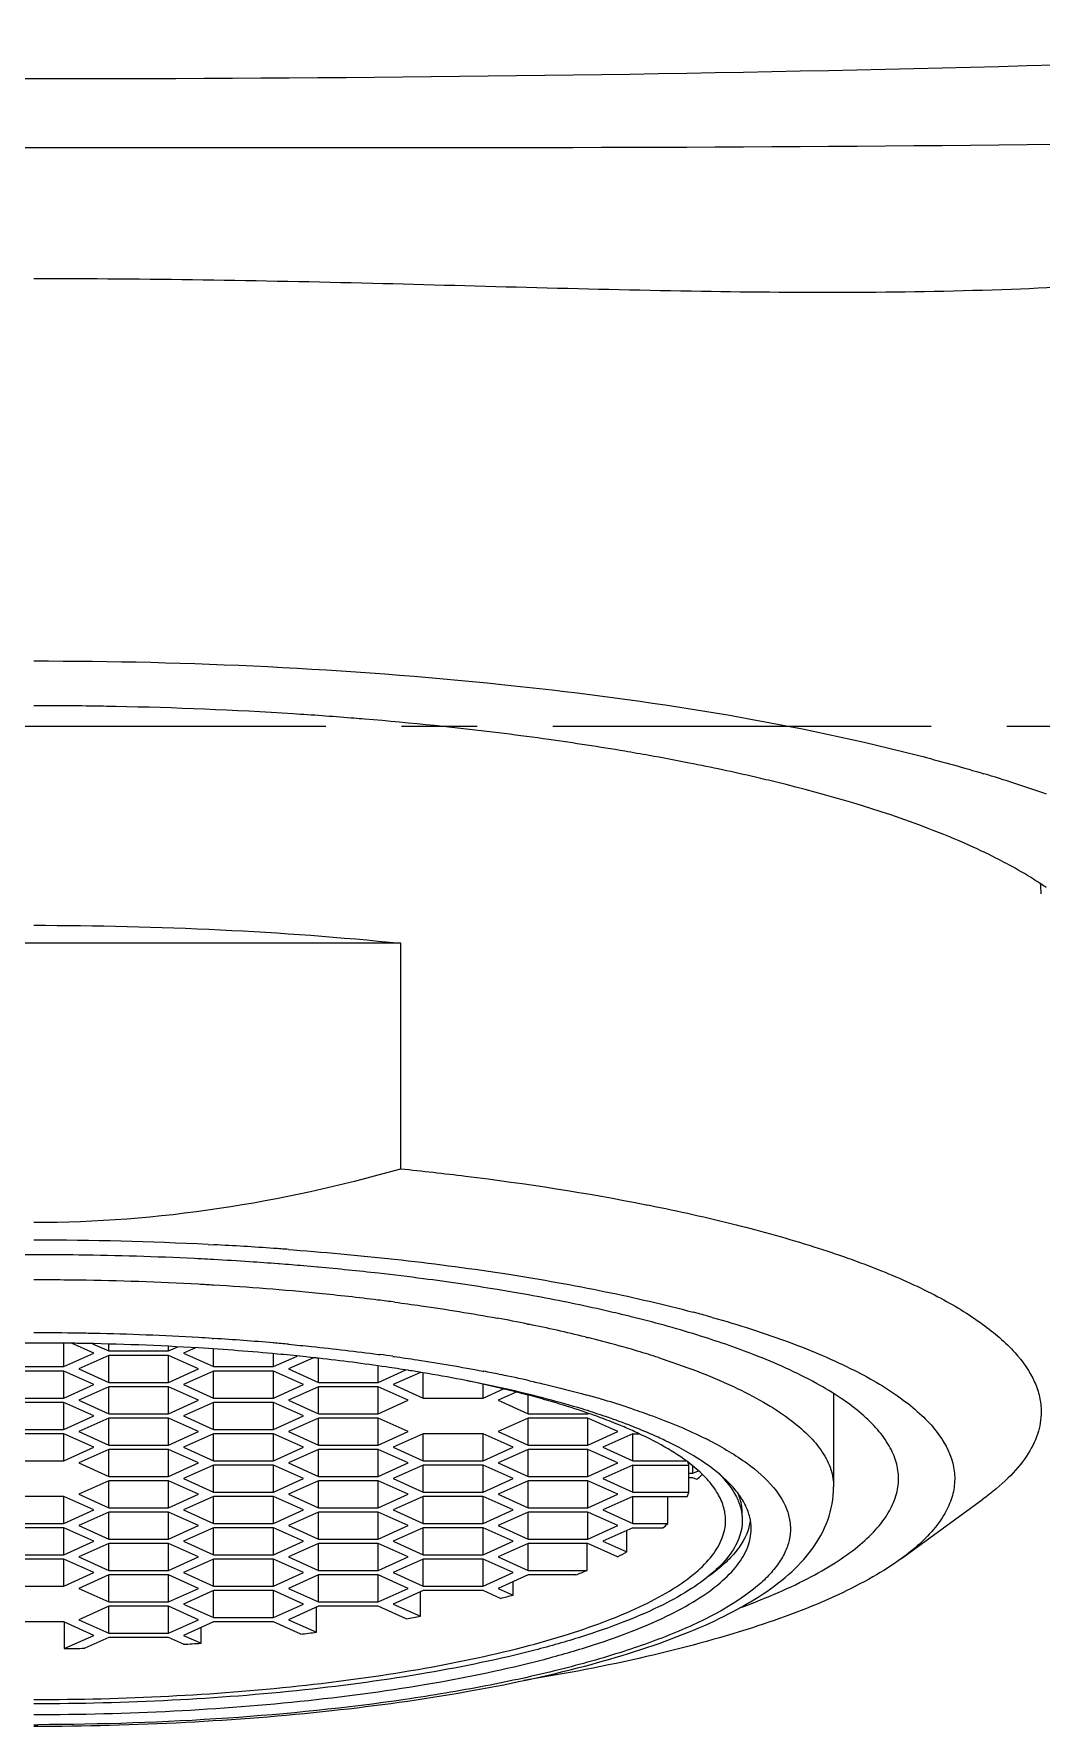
# Model space of a CAD drawing. Extents: x -4009 to -3415, y -5642 to -5222.
# Drawn here: x -3581.02 to -3569.37, y -5450.34 to -5430.78 of the extents above; entities that cross this region are included whole.
import ezdxf

# ---------------------------------------------------------------- set-up
doc = ezdxf.new("R2010")
doc.units = 0
doc.header["$LTSCALE"] = 7
doc.linetypes.add('CENTER', pattern=[2, 1.25, -0.25, 0.25, -0.25])
doc.layers.get('0').update_dxf_attribs({"color": 2, "linetype": 'CONTINUOUS'})
doc.layers.add('CL', color=1, linetype='CENTER')

# ---------------------------------------------------------------- blocks, each defined once
blk = doc.blocks.new('*U1')
at = {"layer": 'CL', "color": 0, "ltscale": 0.5, "transparency": 16777216}
blk.add_line((-131.998, 0), (-2.9, 0), dxfattribs=at)

msp = doc.modelspace()

# ---------------------------------------------------------------- linework, layer by layer
at = {"color": 7, "linetype": 'Continuous'}
for p, q in [((-3577.31446, -5438.6936), (-3577.34999, -5438.69077)), ((-3576.77463, -5441.29368), (-3585.25991, -5441.29368)), ((-3576.77463, -5443.90168), (-3576.77463, -5441.29368)), ((-3573.93408, -5444.31604), (-3573.92388, -5444.31797)), ((-3573.9339, -5444.31598), (-3573.89884, -5444.32296)), ((-3573.92388, -5444.31797), (-3573.89926, -5444.3231)), ((-3579.12017, -5444.94141), (-3579.16089, -5444.9394)), ((-3579.1138, -5444.9418), (-3579.12019, -5444.94144)), ((-3579.11375, -5444.94173), (-3579.12017, -5444.94141)), ((-3579.07984, -5444.94345), (-3579.11375, -5444.94173)), ((-3579.00063, -5444.77605), (-3578.93534, -5444.77936)), ((-3578.0705, -5444.83379), (-3578.01444, -5444.83802)), ((-3578.17845, -5445.00089), (-3578.19155, -5444.99989)), ((-3578.17854, -5445.00097), (-3578.19155, -5444.99989)), ((-3577.89404, -5445.02461), (-3577.898, -5445.02428)), ((-3577.89321, -5445.02396), (-3577.89717, -5445.02362)), ((-3577.72842, -5445.03848), (-3577.73711, -5445.03764)), ((-3577.72831, -5445.03841), (-3577.73708, -5445.03762)), ((-3580.67086, -5446.18851), (-3580.67086, -5445.91724)), ((-3580.32445, -5446.03322), (-3580.58128, -5445.91808)), ((-3580.33986, -5445.92278), (-3580.15124, -5446.00733)), ((-3580.15124, -5446.00733), (-3580.15124, -5445.92692)), ((-3580.67086, -5446.18851), (-3580.32445, -5446.03322)), ((-3580.15124, -5446.0591), (-3580.49765, -5446.21439)), ((-3580.15124, -5446.00733), (-3579.45842, -5446.00733)), ((-3579.45842, -5446.0591), (-3580.15124, -5446.0591)), ((-3580.15124, -5446.36968), (-3580.15124, -5446.0591)), ((-3579.45842, -5446.00733), (-3579.45842, -5445.95371)), ((-3579.45842, -5446.00733), (-3579.35038, -5445.9589)), ((-3579.11201, -5446.21439), (-3579.45842, -5446.0591)), ((-3579.45842, -5446.36968), (-3579.45842, -5446.0591)), ((-3579.14642, -5445.971), (-3579.28522, -5446.03322)), ((-3579.28522, -5446.03322), (-3578.93881, -5446.18851)), ((-3578.93881, -5446.18851), (-3578.93881, -5445.98363)), ((-3578.24599, -5446.18851), (-3578.24599, -5446.03877)), ((-3578.24599, -5446.18851), (-3577.97188, -5446.06563)), ((-3577.78375, -5446.08482), (-3578.07278, -5446.21439)), ((-3577.72488, -5446.09171), (-3577.73012, -5446.0911)), ((-3577.7243, -5446.09137), (-3577.72958, -5446.09078)), ((-3577.72637, -5446.36968), (-3577.72637, -5446.09154)), ((-3581.36368, -5446.18851), (-3580.67086, -5446.18851)), ((-3580.67086, -5446.24027), (-3581.36368, -5446.24027)), ((-3580.32445, -5446.39556), (-3580.67086, -5446.24027)), ((-3580.67086, -5446.55085), (-3580.67086, -5446.24027)), ((-3580.49765, -5446.21439), (-3580.15124, -5446.36968)), ((-3579.45842, -5446.36968), (-3579.11201, -5446.21439)), ((-3578.93881, -5446.24027), (-3579.28522, -5446.39556)), ((-3578.93881, -5446.18851), (-3578.24599, -5446.18851)), ((-3578.24599, -5446.24027), (-3578.93881, -5446.24027)), ((-3578.93881, -5446.55085), (-3578.93881, -5446.24027)), ((-3577.89958, -5446.39556), (-3578.24599, -5446.24027)), ((-3578.24599, -5446.55085), (-3578.24599, -5446.24027)), ((-3578.07278, -5446.21439), (-3577.72637, -5446.36968)), ((-3577.03355, -5446.36968), (-3577.03355, -5446.17877)), ((-3577.03355, -5446.36968), (-3576.71441, -5446.22661)), ((-3576.54539, -5446.25437), (-3576.86035, -5446.39556)), ((-3576.68191, -5446.23149), (-3576.68953, -5446.23034)), ((-3576.68191, -5446.23149), (-3576.68942, -5446.2303)), ((-3576.51394, -5446.55085), (-3576.51394, -5446.25964)), ((-3580.67086, -5446.55085), (-3580.32445, -5446.39556)), ((-3580.15124, -5446.42144), (-3580.49765, -5446.57674)), ((-3580.15124, -5446.36968), (-3579.45842, -5446.36968)), ((-3579.45842, -5446.42144), (-3580.15124, -5446.42144)), ((-3580.15124, -5446.73203), (-3580.15124, -5446.42144)), ((-3579.11201, -5446.57674), (-3579.45842, -5446.42144)), ((-3579.45842, -5446.73203), (-3579.45842, -5446.42144)), ((-3579.28522, -5446.39556), (-3578.93881, -5446.55085)), ((-3578.24599, -5446.55085), (-3577.89958, -5446.39556)), ((-3577.72637, -5446.42144), (-3578.07278, -5446.57674)), ((-3577.72637, -5446.36968), (-3577.03355, -5446.36968)), ((-3577.03355, -5446.42144), (-3577.72637, -5446.42144)), ((-3577.72637, -5446.73203), (-3577.72637, -5446.42144)), ((-3576.68714, -5446.57674), (-3577.03355, -5446.42144)), ((-3577.03355, -5446.73203), (-3577.03355, -5446.42144)), ((-3576.86035, -5446.39556), (-3576.51394, -5446.55085)), ((-3575.82112, -5446.55085), (-3575.82112, -5446.3917)), ((-3575.82112, -5446.55085), (-3575.58609, -5446.44549)), ((-3575.43789, -5446.48259), (-3575.64791, -5446.57674)), ((-3575.3015, -5446.73203), (-3575.3015, -5446.51711)), ((-3571.76727, -5446.50038), (-3571.76727, -5447.5792)), ((-3581.36368, -5446.55085), (-3580.67086, -5446.55085)), ((-3580.67086, -5446.60262), (-3581.36368, -5446.60262)), ((-3580.32445, -5446.75791), (-3580.67086, -5446.60262)), ((-3580.67086, -5446.9132), (-3580.67086, -5446.60262)), ((-3580.49765, -5446.57674), (-3580.15124, -5446.73203)), ((-3579.45842, -5446.73203), (-3579.11201, -5446.57674)), ((-3578.93881, -5446.60262), (-3579.28522, -5446.75791)), ((-3578.93881, -5446.55085), (-3578.24599, -5446.55085)), ((-3578.24599, -5446.60262), (-3578.93881, -5446.60262)), ((-3578.93881, -5446.9132), (-3578.93881, -5446.60262)), ((-3577.89958, -5446.75791), (-3578.24599, -5446.60262)), ((-3578.24599, -5446.9132), (-3578.24599, -5446.60262)), ((-3578.07278, -5446.57674), (-3577.72637, -5446.73203)), ((-3577.03355, -5446.73203), (-3576.68714, -5446.57674)), ((-3576.51394, -5446.55085), (-3575.82112, -5446.55085)), ((-3575.64791, -5446.57674), (-3575.3015, -5446.73203)), ((-3580.67086, -5446.9132), (-3580.32445, -5446.75791)), ((-3580.15124, -5446.78379), (-3580.49765, -5446.93908)), ((-3580.15124, -5446.73203), (-3579.45842, -5446.73203)), ((-3579.45842, -5446.78379), (-3580.15124, -5446.78379)), ((-3580.15124, -5447.09437), (-3580.15124, -5446.78379)), ((-3579.11201, -5446.93908), (-3579.45842, -5446.78379)), ((-3579.45842, -5447.09437), (-3579.45842, -5446.78379)), ((-3579.28522, -5446.75791), (-3578.93881, -5446.9132)), ((-3578.24599, -5446.9132), (-3577.89958, -5446.75791)), ((-3577.72637, -5446.78379), (-3578.07278, -5446.93908)), ((-3577.72637, -5446.73203), (-3577.03355, -5446.73203)), ((-3577.03355, -5446.78379), (-3577.72637, -5446.78379)), ((-3577.72637, -5447.09437), (-3577.72637, -5446.78379)), ((-3576.68714, -5446.93908), (-3577.03355, -5446.78379)), ((-3577.03355, -5447.09437), (-3577.03355, -5446.78379)), ((-3575.3015, -5446.78379), (-3575.64791, -5446.93908)), ((-3575.3015, -5446.73203), (-3574.60868, -5446.73203)), ((-3574.60868, -5446.78379), (-3575.3015, -5446.78379)), ((-3575.3015, -5447.09437), (-3575.3015, -5446.78379)), ((-3574.60868, -5446.73203), (-3574.60868, -5446.72724)), ((-3574.60868, -5446.73203), (-3574.60262, -5446.72931)), ((-3574.26227, -5446.93908), (-3574.60868, -5446.78379)), ((-3574.60868, -5447.09437), (-3574.60868, -5446.78379)), ((-3581.36368, -5446.9132), (-3580.67086, -5446.9132)), ((-3580.67086, -5446.96496), (-3581.36368, -5446.96496)), ((-3580.32445, -5447.12026), (-3580.67086, -5446.96496)), ((-3580.67086, -5447.27555), (-3580.67086, -5446.96496)), ((-3580.49765, -5446.93908), (-3580.15124, -5447.09437)), ((-3580.15124, -5447.09437), (-3579.45842, -5447.09437)), ((-3579.45842, -5447.09437), (-3579.11201, -5446.93908)), ((-3578.93881, -5446.96496), (-3579.28522, -5447.12026)), ((-3578.93881, -5446.9132), (-3578.24599, -5446.9132)), ((-3578.24599, -5446.96496), (-3578.93881, -5446.96496)), ((-3578.93881, -5447.27555), (-3578.93881, -5446.96496)), ((-3577.89958, -5447.12026), (-3578.24599, -5446.96496)), ((-3578.24599, -5447.27555), (-3578.24599, -5446.96496)), ((-3578.07278, -5446.93908), (-3577.72637, -5447.09437)), ((-3577.72637, -5447.09437), (-3577.03355, -5447.09437)), ((-3577.03355, -5447.09437), (-3576.68714, -5446.93908)), ((-3576.51394, -5446.96496), (-3576.86035, -5447.12026)), ((-3575.82112, -5446.96496), (-3576.51394, -5446.96496)), ((-3576.51394, -5447.27555), (-3576.51394, -5446.96496)), ((-3575.47471, -5447.12026), (-3575.82112, -5446.96496)), ((-3575.82112, -5447.27555), (-3575.82112, -5446.96496)), ((-3575.64791, -5446.93908), (-3575.3015, -5447.09437)), ((-3575.3015, -5447.09437), (-3574.60868, -5447.09437)), ((-3574.60868, -5447.09437), (-3574.26227, -5446.93908)), ((-3574.08907, -5446.96496), (-3574.43548, -5447.12026)), ((-3574.08907, -5446.96496), (-3574.01608, -5446.96496)), ((-3574.08907, -5447.27555), (-3574.08907, -5446.96496)), ((-3581.36368, -5447.27555), (-3580.67086, -5447.27555)), ((-3580.67086, -5447.27555), (-3580.32445, -5447.12026)), ((-3580.15124, -5447.14614), (-3580.49765, -5447.30143)), ((-3580.49765, -5447.30143), (-3580.15124, -5447.45672)), ((-3579.45842, -5447.14614), (-3580.15124, -5447.14614)), ((-3580.15124, -5447.45672), (-3580.15124, -5447.14614)), ((-3579.11201, -5447.30143), (-3579.45842, -5447.14614)), ((-3579.45842, -5447.45672), (-3579.45842, -5447.14614)), ((-3579.45842, -5447.45672), (-3579.11201, -5447.30143)), ((-3579.28522, -5447.12026), (-3578.93881, -5447.27555)), ((-3578.93881, -5447.27555), (-3578.24599, -5447.27555)), ((-3578.24599, -5447.27555), (-3577.89958, -5447.12026)), ((-3577.72637, -5447.14614), (-3578.07278, -5447.30143)), ((-3578.07278, -5447.30143), (-3577.72637, -5447.45672)), ((-3577.03355, -5447.14614), (-3577.72637, -5447.14614)), ((-3577.72637, -5447.45672), (-3577.72637, -5447.14614)), ((-3576.68714, -5447.30143), (-3577.03355, -5447.14614)), ((-3577.03355, -5447.45672), (-3577.03355, -5447.14614)), ((-3577.03355, -5447.45672), (-3576.68714, -5447.30143)), ((-3576.86035, -5447.12026), (-3576.51394, -5447.27555)), ((-3576.51394, -5447.27555), (-3575.82112, -5447.27555)), ((-3575.82112, -5447.27555), (-3575.47471, -5447.12026)), ((-3575.3015, -5447.14614), (-3575.64791, -5447.30143)), ((-3575.64791, -5447.30143), (-3575.3015, -5447.45672)), ((-3574.60868, -5447.14614), (-3575.3015, -5447.14614)), ((-3575.3015, -5447.45672), (-3575.3015, -5447.14614)), ((-3574.26227, -5447.30143), (-3574.60868, -5447.14614)), ((-3574.60868, -5447.45672), (-3574.60868, -5447.14614)), ((-3574.60868, -5447.45672), (-3574.26227, -5447.30143)), ((-3574.43548, -5447.12026), (-3574.08907, -5447.27555)), ((-3574.08907, -5447.27555), (-3573.47695, -5447.27555)), ((-3573.44099, -5447.63789), (-3573.44099, -5447.30119)), ((-3580.15124, -5447.45672), (-3579.45842, -5447.45672)), ((-3578.93881, -5447.32731), (-3579.28522, -5447.4826)), ((-3579.28522, -5447.4826), (-3578.93881, -5447.63789)), ((-3578.24599, -5447.32731), (-3578.93881, -5447.32731)), ((-3578.93881, -5447.63789), (-3578.93881, -5447.32731)), ((-3577.89958, -5447.4826), (-3578.24599, -5447.32731)), ((-3578.24599, -5447.63789), (-3578.24599, -5447.32731)), ((-3578.24599, -5447.63789), (-3577.89958, -5447.4826)), ((-3577.72637, -5447.45672), (-3577.03355, -5447.45672)), ((-3576.51394, -5447.32731), (-3576.86035, -5447.4826)), ((-3576.86035, -5447.4826), (-3576.51394, -5447.63789)), ((-3575.82112, -5447.32731), (-3576.51394, -5447.32731)), ((-3576.51394, -5447.63789), (-3576.51394, -5447.32731)), ((-3575.47471, -5447.4826), (-3575.82112, -5447.32731)), ((-3575.82112, -5447.63789), (-3575.82112, -5447.32731)), ((-3575.82112, -5447.63789), (-3575.47471, -5447.4826)), ((-3575.3015, -5447.45672), (-3574.60868, -5447.45672)), ((-3574.08907, -5447.32731), (-3574.43548, -5447.4826)), ((-3574.43548, -5447.4826), (-3574.08907, -5447.63789)), ((-3574.08907, -5447.32731), (-3573.44099, -5447.32731)), ((-3574.08907, -5447.63789), (-3574.08907, -5447.32731)), ((-3573.44099, -5447.42069), (-3573.39625, -5447.42069)), ((-3573.39625, -5447.47245), (-3573.44099, -5447.47245)), ((-3573.42757, -5447.31135), (-3573.43218, -5447.30747)), ((-3573.42715, -5447.31132), (-3573.43212, -5447.30747)), ((-3573.39625, -5447.42069), (-3573.39625, -5447.3377)), ((-3573.39625, -5447.42069), (-3573.33189, -5447.39183)), ((-3573.34939, -5447.49345), (-3573.39625, -5447.47245)), ((-3580.67086, -5447.68966), (-3581.36368, -5447.68966)), ((-3580.32445, -5447.84495), (-3580.67086, -5447.68966)), ((-3580.67086, -5448.00024), (-3580.67086, -5447.68966)), ((-3580.15124, -5447.50848), (-3580.49765, -5447.66378)), ((-3580.49765, -5447.66378), (-3580.15124, -5447.81907)), ((-3579.45842, -5447.50848), (-3580.15124, -5447.50848)), ((-3580.15124, -5447.81907), (-3580.15124, -5447.50848)), ((-3579.11201, -5447.66378), (-3579.45842, -5447.50848)), ((-3579.45842, -5447.81907), (-3579.45842, -5447.50848)), ((-3579.45842, -5447.81907), (-3579.11201, -5447.66378)), ((-3578.93881, -5447.68966), (-3579.28522, -5447.84495)), ((-3578.93881, -5447.63789), (-3578.24599, -5447.63789)), ((-3578.24599, -5447.68966), (-3578.93881, -5447.68966)), ((-3578.93881, -5448.00024), (-3578.93881, -5447.68966)), ((-3577.89958, -5447.84495), (-3578.24599, -5447.68966)), ((-3578.24599, -5448.00024), (-3578.24599, -5447.68966)), ((-3577.72637, -5447.50848), (-3578.07278, -5447.66378)), ((-3578.07278, -5447.66378), (-3577.72637, -5447.81907)), ((-3577.03355, -5447.50848), (-3577.72637, -5447.50848)), ((-3577.72637, -5447.81907), (-3577.72637, -5447.50848)), ((-3576.68714, -5447.66378), (-3577.03355, -5447.50848)), ((-3577.03355, -5447.81907), (-3577.03355, -5447.50848)), ((-3577.03355, -5447.81907), (-3576.68714, -5447.66378)), ((-3576.51394, -5447.68966), (-3576.86035, -5447.84495)), ((-3576.51394, -5447.63789), (-3575.82112, -5447.63789)), ((-3575.82112, -5447.68966), (-3576.51394, -5447.68966)), ((-3576.51394, -5448.00024), (-3576.51394, -5447.68966)), ((-3575.47471, -5447.84495), (-3575.82112, -5447.68966)), ((-3575.82112, -5448.00024), (-3575.82112, -5447.68966)), ((-3575.3015, -5447.50848), (-3575.64791, -5447.66378)), ((-3575.64791, -5447.66378), (-3575.3015, -5447.81907)), ((-3574.60868, -5447.50848), (-3575.3015, -5447.50848)), ((-3575.3015, -5447.81907), (-3575.3015, -5447.50848)), ((-3574.26227, -5447.66378), (-3574.60868, -5447.50848)), ((-3574.60868, -5447.81907), (-3574.60868, -5447.50848)), ((-3574.60868, -5447.81907), (-3574.26227, -5447.66378)), ((-3574.08907, -5447.68966), (-3574.43548, -5447.84495)), ((-3574.08907, -5447.63789), (-3573.44099, -5447.63789)), ((-3574.08907, -5447.68966), (-3573.45949, -5447.68966)), ((-3574.08907, -5448.00024), (-3574.08907, -5447.68966)), ((-3573.68515, -5448.00024), (-3573.68515, -5447.68966)), ((-3580.67086, -5448.00024), (-3580.32445, -5447.84495)), ((-3580.15124, -5447.87083), (-3580.49765, -5448.02612)), ((-3580.15124, -5447.81907), (-3579.45842, -5447.81907)), ((-3579.45842, -5447.87083), (-3580.15124, -5447.87083)), ((-3580.15124, -5448.18141), (-3580.15124, -5447.87083)), ((-3579.11201, -5448.02612), (-3579.45842, -5447.87083)), ((-3579.45842, -5448.18141), (-3579.45842, -5447.87083)), ((-3579.28522, -5447.84495), (-3578.93881, -5448.00024)), ((-3578.24599, -5448.00024), (-3577.89958, -5447.84495)), ((-3577.72637, -5447.87083), (-3578.07278, -5448.02612)), ((-3577.72637, -5447.81907), (-3577.03355, -5447.81907)), ((-3577.03355, -5447.87083), (-3577.72637, -5447.87083)), ((-3577.72637, -5448.18141), (-3577.72637, -5447.87083)), ((-3576.68714, -5448.02612), (-3577.03355, -5447.87083)), ((-3577.03355, -5448.18141), (-3577.03355, -5447.87083)), ((-3576.86035, -5447.84495), (-3576.51394, -5448.00024)), ((-3575.82112, -5448.00024), (-3575.47471, -5447.84495)), ((-3575.3015, -5447.87083), (-3575.64791, -5448.02612)), ((-3575.3015, -5447.81907), (-3574.60868, -5447.81907)), ((-3574.60868, -5447.87083), (-3575.3015, -5447.87083)), ((-3575.3015, -5448.18141), (-3575.3015, -5447.87083)), ((-3574.26227, -5448.02612), (-3574.60868, -5447.87083)), ((-3574.60868, -5448.18141), (-3574.60868, -5447.87083)), ((-3574.43548, -5447.84495), (-3574.08907, -5448.00024)), ((-3570.98241, -5448.40583), (-3570.04016, -5447.71978)), ((-3581.36368, -5448.00024), (-3580.67086, -5448.00024)), ((-3580.67086, -5448.052), (-3581.36368, -5448.052)), ((-3580.32445, -5448.2073), (-3580.67086, -5448.052)), ((-3580.67086, -5448.36259), (-3580.67086, -5448.052)), ((-3580.49765, -5448.02612), (-3580.15124, -5448.18141)), ((-3579.45842, -5448.18141), (-3579.11201, -5448.02612)), ((-3578.93881, -5448.052), (-3579.28522, -5448.2073)), ((-3578.93881, -5448.00024), (-3578.24599, -5448.00024)), ((-3578.24599, -5448.052), (-3578.93881, -5448.052)), ((-3578.93881, -5448.36259), (-3578.93881, -5448.052)), ((-3577.89958, -5448.2073), (-3578.24599, -5448.052)), ((-3578.24599, -5448.36259), (-3578.24599, -5448.052)), ((-3578.07278, -5448.02612), (-3577.72637, -5448.18141)), ((-3577.03355, -5448.18141), (-3576.68714, -5448.02612)), ((-3576.51394, -5448.052), (-3576.86035, -5448.2073)), ((-3576.51394, -5448.00024), (-3575.82112, -5448.00024)), ((-3575.82112, -5448.052), (-3576.51394, -5448.052)), ((-3576.51394, -5448.36259), (-3576.51394, -5448.052)), ((-3575.47471, -5448.2073), (-3575.82112, -5448.052)), ((-3575.82112, -5448.36259), (-3575.82112, -5448.052)), ((-3575.64791, -5448.02612), (-3575.3015, -5448.18141)), ((-3574.60868, -5448.18141), (-3574.26227, -5448.02612)), ((-3574.08907, -5448.052), (-3574.43548, -5448.2073)), ((-3574.16007, -5448.33076), (-3574.16007, -5448.08384)), ((-3574.08907, -5448.00024), (-3573.68515, -5448.00024)), ((-3574.08907, -5448.052), (-3573.74266, -5448.052)), ((-3580.67086, -5448.36259), (-3580.32445, -5448.2073)), ((-3580.15124, -5448.23318), (-3580.49765, -5448.38847)), ((-3580.15124, -5448.18141), (-3579.45842, -5448.18141)), ((-3579.45842, -5448.23318), (-3580.15124, -5448.23318)), ((-3580.15124, -5448.54376), (-3580.15124, -5448.23318)), ((-3579.11201, -5448.38847), (-3579.45842, -5448.23318)), ((-3579.45842, -5448.54376), (-3579.45842, -5448.23318)), ((-3579.28522, -5448.2073), (-3578.93881, -5448.36259)), ((-3578.24599, -5448.36259), (-3577.89958, -5448.2073)), ((-3577.72637, -5448.23318), (-3578.07278, -5448.38847)), ((-3577.72637, -5448.18141), (-3577.03355, -5448.18141)), ((-3577.03355, -5448.23318), (-3577.72637, -5448.23318)), ((-3577.72637, -5448.54376), (-3577.72637, -5448.23318)), ((-3576.68714, -5448.38847), (-3577.03355, -5448.23318)), ((-3577.03355, -5448.54376), (-3577.03355, -5448.23318)), ((-3576.86035, -5448.2073), (-3576.51394, -5448.36259)), ((-3575.82112, -5448.36259), (-3575.47471, -5448.2073)), ((-3575.3015, -5448.23318), (-3575.64791, -5448.38847)), ((-3575.3015, -5448.18141), (-3574.60868, -5448.18141)), ((-3574.60868, -5448.23318), (-3575.3015, -5448.23318)), ((-3575.3015, -5448.54376), (-3575.3015, -5448.23318)), ((-3574.61805, -5448.54376), (-3574.61805, -5448.23318)), ((-3574.26696, -5448.38637), (-3574.60868, -5448.23318)), ((-3574.43548, -5448.2073), (-3574.16007, -5448.33076)), ((-3581.36368, -5448.36259), (-3580.67086, -5448.36259)), ((-3580.67086, -5448.41435), (-3581.36368, -5448.41435)), ((-3580.32445, -5448.56964), (-3580.67086, -5448.41435)), ((-3580.67086, -5448.72493), (-3580.67086, -5448.41435)), ((-3580.49765, -5448.38847), (-3580.15124, -5448.54376)), ((-3579.45842, -5448.54376), (-3579.11201, -5448.38847)), ((-3578.93881, -5448.41435), (-3579.28522, -5448.56964)), ((-3578.93881, -5448.36259), (-3578.24599, -5448.36259)), ((-3578.24599, -5448.41435), (-3578.93881, -5448.41435)), ((-3578.93881, -5448.72493), (-3578.93881, -5448.41435)), ((-3577.89958, -5448.56964), (-3578.24599, -5448.41435)), ((-3578.24599, -5448.72493), (-3578.24599, -5448.41435)), ((-3578.07278, -5448.38847), (-3577.72637, -5448.54376)), ((-3577.03355, -5448.54376), (-3576.68714, -5448.38847)), ((-3576.51394, -5448.41435), (-3576.86035, -5448.56964)), ((-3576.51394, -5448.36259), (-3575.82112, -5448.36259)), ((-3575.82112, -5448.41435), (-3576.51394, -5448.41435)), ((-3576.51394, -5448.72493), (-3576.51394, -5448.41435)), ((-3575.47471, -5448.56964), (-3575.82112, -5448.41435)), ((-3575.82112, -5448.72493), (-3575.82112, -5448.41435)), ((-3575.64791, -5448.38847), (-3575.3015, -5448.54376)), ((-3580.67086, -5448.72493), (-3580.32445, -5448.56964)), ((-3580.15124, -5448.59552), (-3580.49765, -5448.75082)), ((-3580.15124, -5448.54376), (-3579.45842, -5448.54376)), ((-3579.45842, -5448.59552), (-3580.15124, -5448.59552)), ((-3580.15124, -5448.90611), (-3580.15124, -5448.59552)), ((-3579.11201, -5448.75082), (-3579.45842, -5448.59552)), ((-3579.45842, -5448.90611), (-3579.45842, -5448.59552)), ((-3579.28522, -5448.56964), (-3578.93881, -5448.72493)), ((-3578.24599, -5448.72493), (-3577.89958, -5448.56964)), ((-3577.72637, -5448.59552), (-3578.07278, -5448.75082)), ((-3577.72637, -5448.54376), (-3577.03355, -5448.54376)), ((-3577.03355, -5448.59552), (-3577.72637, -5448.59552)), ((-3577.72637, -5448.90611), (-3577.72637, -5448.59552)), ((-3576.68714, -5448.75082), (-3577.03355, -5448.59552)), ((-3577.03355, -5448.90611), (-3577.03355, -5448.59552)), ((-3576.86035, -5448.56964), (-3576.51394, -5448.72493)), ((-3575.82112, -5448.72493), (-3575.47471, -5448.56964)), ((-3575.3015, -5448.59552), (-3575.64791, -5448.75082)), ((-3575.3015, -5448.54376), (-3574.61805, -5448.54376)), ((-3574.75069, -5448.59552), (-3575.3015, -5448.59552)), ((-3581.36368, -5448.72493), (-3580.67086, -5448.72493)), ((-3580.49765, -5448.75082), (-3580.15124, -5448.90611)), ((-3579.45842, -5448.90611), (-3579.11201, -5448.75082)), ((-3578.93881, -5448.7767), (-3579.28522, -5448.93199)), ((-3578.93881, -5448.72493), (-3578.24599, -5448.72493)), ((-3578.24599, -5448.7767), (-3578.93881, -5448.7767)), ((-3578.93881, -5449.08728), (-3578.93881, -5448.7767)), ((-3577.89958, -5448.93199), (-3578.24599, -5448.7767)), ((-3578.24599, -5449.08728), (-3578.24599, -5448.7767)), ((-3578.07278, -5448.75082), (-3577.72637, -5448.90611)), ((-3577.03355, -5448.90611), (-3576.68714, -5448.75082)), ((-3576.51394, -5448.7767), (-3576.86035, -5448.93199)), ((-3576.54556, -5449.0731), (-3576.54556, -5448.79087)), ((-3576.51394, -5448.72493), (-3575.82112, -5448.72493)), ((-3575.82112, -5448.7767), (-3576.51394, -5448.7767)), ((-3575.61916, -5448.86723), (-3575.82112, -5448.7767)), ((-3575.64791, -5448.75082), (-3575.47471, -5448.82846)), ((-3575.47471, -5448.82846), (-3575.47471, -5448.67317)), ((-3580.15124, -5448.95787), (-3580.49765, -5449.11316)), ((-3580.15124, -5448.90611), (-3579.45842, -5448.90611)), ((-3579.45842, -5448.95787), (-3580.15124, -5448.95787)), ((-3580.15124, -5449.26845), (-3580.15124, -5448.95787)), ((-3579.11201, -5449.11316), (-3579.45842, -5448.95787)), ((-3579.45842, -5449.26845), (-3579.45842, -5448.95787)), ((-3579.28522, -5448.93199), (-3578.93881, -5449.08728)), ((-3578.24599, -5449.08728), (-3577.89958, -5448.93199)), ((-3577.72637, -5448.95787), (-3578.07278, -5449.11316)), ((-3577.74875, -5449.25842), (-3577.74875, -5448.9679)), ((-3577.72637, -5448.90611), (-3577.03355, -5448.90611)), ((-3577.03355, -5448.95787), (-3577.72637, -5448.95787)), ((-3576.70951, -5449.10313), (-3577.03355, -5448.95787)), ((-3576.86035, -5448.93199), (-3576.54556, -5449.0731)), ((-3580.67086, -5449.13904), (-3581.36368, -5449.13904)), ((-3580.32445, -5449.29434), (-3580.67086, -5449.13904)), ((-3580.66617, -5449.13904), (-3580.66617, -5449.44753)), ((-3580.49765, -5449.11316), (-3580.15124, -5449.26845)), ((-3579.45842, -5449.26845), (-3579.11201, -5449.11316)), ((-3578.93881, -5449.13904), (-3579.28522, -5449.29434)), ((-3579.08326, -5449.38487), (-3579.08326, -5449.2038)), ((-3578.93881, -5449.08728), (-3578.24599, -5449.08728)), ((-3578.24599, -5449.13904), (-3578.93881, -5449.13904)), ((-3577.9312, -5449.28016), (-3578.24599, -5449.13904)), ((-3578.07278, -5449.11316), (-3577.74875, -5449.25842)), ((-3580.66617, -5449.44753), (-3580.32445, -5449.29434)), ((-3580.15124, -5449.32022), (-3580.42665, -5449.44368)), ((-3580.15124, -5449.26845), (-3579.45842, -5449.26845)), ((-3579.45842, -5449.32022), (-3580.15124, -5449.32022)), ((-3579.28522, -5449.39786), (-3579.45842, -5449.32022)), ((-3579.28522, -5449.29434), (-3579.08326, -5449.38487))]:
    msp.add_line(p, q, dxfattribs=at)
at = {"color": 8, "linetype": 'Continuous', "true_color": 0x787878}
for p, q in [((-3575.6595, -5445.62761), (-3575.65588, -5445.62828)), ((-3575.6595, -5445.62761), (-3575.65594, -5445.6283)), ((-3575.30736, -5445.69569), (-3575.29203, -5445.69881)), ((-3575.30736, -5445.69569), (-3575.2923, -5445.6989)), ((-3578.95641, -5445.86122), (-3578.93774, -5445.86252)), ((-3578.9564, -5445.8612), (-3578.93762, -5445.86239)), ((-3578.249, -5445.91431), (-3578.24527, -5445.91462)), ((-3578.24843, -5445.91387), (-3578.24472, -5445.91419)), ((-3574.64252, -5445.84443), (-3574.61972, -5445.85007)), ((-3574.62019, -5445.85019), (-3574.61141, -5445.85246)), ((-3574.61972, -5445.85007), (-3574.61077, -5445.85229)), ((-3577.03193, -5446.04616), (-3577.01331, -5446.0485)), ((-3577.03173, -5446.04606), (-3577.01333, -5446.04851)), ((-3576.86545, -5446.06936), (-3576.85202, -5446.07125)), ((-3576.86433, -5446.06882), (-3576.85087, -5446.07071)), ((-3574.26102, -5445.94472), (-3574.2484, -5445.94831)), ((-3574.25964, -5445.94439), (-3574.24686, -5445.94794)), ((-3575.82122, -5446.24083), (-3575.81278, -5446.24246)), ((-3575.81977, -5446.24032), (-3575.81129, -5446.24194)), ((-3575.64053, -5446.2755), (-3575.61677, -5446.28031)), ((-3581.01727, -5450.32682), (-3580.98681, -5450.32682)), ((-3580.98681, -5450.32682), (-3580.97665, -5450.3268)), ((-3580.97665, -5450.3268), (-3580.97158, -5450.32679))]:
    msp.add_line(p, q, dxfattribs=at)
at = {"color": 7, "linetype": 'Continuous'}
for centre, radius, start, end in [((-3581.01755, -5486.61143), 48.06303, 89.039644, 89.999662), ((-3581.0172, -5486.60728), 48.05887, 88.870764, 89.039983), ((-3580.6999, -5480.86378), 42.30585, 85.243508, 85.41011), ((-3578.64554, -5465.62274), 26.92024, 78.843082, 79.8474), ((-3574.86777, -5455.43796), 16.81414, 72.005427, 73.275048), ((-3574.23884, -5453.50625), 14.78262, 70.497689, 72.010867), ((-3570.15732, -5440.7215), 0.79004, 0.027485, 8.531037), ((-3571.51085, -5443.83171), 3.86878, 55.318665, 56.402008), ((-3581.01514, -5485.44161), 40.71543, 87.163969, 90.002994), ((-3581.01731, -5483.45518), 38.56077, 89.228768, 90.77123), ((-3580.99751, -5482.56214), 37.66755, 87.205223, 89.240599), ((-3580.94224, -5481.38055), 36.48466, 86.852676, 87.074004), ((-3580.90613, -5480.74024), 35.84334, 86.185361, 86.854113), ((-3580.90889, -5483.05438), 38.32586, 86.013177, 87.0483), ((-3580.82284, -5481.76796), 37.03657, 85.738184, 86.007614), ((-3580.8398, -5479.74244), 34.84333, 85.641053, 86.185025), ((-3580.76945, -5478.81916), 33.91738, 85.142107, 85.618813), ((-3580.71286, -5478.14943), 33.24526, 84.864592, 85.1347), ((-3580.54879, -5476.40454), 31.49269, 83.58763, 84.861712), ((-3580.27758, -5474.01299), 29.08581, 82.557084, 83.592389), ((-3579.84838, -5470.83947), 25.88343, 80.684835, 82.589181), ((-3579.50529, -5468.71802), 23.73443, 80.246571, 80.673179), ((-3579.35421, -5467.8399), 22.8434, 79.769141, 80.246914), ((-3578.04051, -5461.51146), 16.37901, 76.115182, 76.647032), ((-3577.31422, -5460.33529), 15.28865, 74.81328, 75.142263), ((-3577.19022, -5459.87851), 14.81534, 74.480788, 74.8133), ((-3577.08554, -5459.50108), 14.42366, 74.251061, 74.480328), ((-3581.01721, -5477.90027), 31.9853, 90.0001, 90.620828), ((-3581.01732, -5477.89998), 31.98501, 89.379166, 89.9999), ((-3581.01705, -5477.88178), 31.9668, 89.067774, 89.379314), ((-3580.98686, -5476.75087), 30.83556, 86.515715, 89.089658), ((-3580.5863, -5471.67284), 25.74108, 83.749948, 84.01587), ((-3580.54906, -5471.33154), 25.39775, 83.626277, 83.749636), ((-3579.84821, -5466.19524), 20.21328, 80.510498, 80.987812), ((-3579.55166, -5464.4585), 18.45142, 79.132532, 80.529625), ((-3579.01442, -5461.72587), 15.66652, 76.992445, 79.177895), ((-3576.99116, -5453.61423), 7.28841, 69.546233, 70.761393), ((-3576.63656, -5452.67602), 6.28543, 67.497322, 69.586228), ((-3576.27154, -5451.79925), 5.33572, 65.692079, 67.51516), ((-3574.00841, -5447.50112), 0.59344, 17.030707, 20.548403), ((-3574.3478, -5446.34334), 1.52302, 310.961001, 314.192306), ((-3574.01721, -5447.46113), 0.60272, 337.718465, 342.945924), ((-3574.72305, -5446.90499), 1.50891, 310.521834, 313.460144), ((-3573.34332, -5447.87104), 0.62356, 343.122918, 343.950457), ((-3573.31676, -5447.87826), 0.59603, 343.911907, 350.843758), ((-3575.90831, -5445.10124), 3.67235, 296.54816, 298.428075), ((-3576.89197, -5442.91285), 6.07272, 290.646802, 291.990213), ((-3578.37212, -5438.32212), 10.89854, 284.631393, 285.417687), ((-3580.49898, -5426.94802), 22.47928, 276.559149, 277.027486), ((-3579.65044, -5432.58336), 16.77951, 280.094322, 280.66348), ((-3581.01558, -5420.24641), 29.20321, 270.685547, 271.155551), ((-3580.91775, -5422.44394), 27.00332, 273.46603, 273.895435)]:
    msp.add_arc(centre, radius, start, end, dxfattribs=at)
at = {"color": 8, "linetype": 'Continuous', "true_color": 0x787878}
for centre, radius, start, end in [((-3581.01732, -5480.85468), 35.66956, 89.443254, 89.999915), ((-3581.01716, -5480.84584), 35.66072, 89.164095, 89.44337), ((-3581.00467, -5480.17738), 34.99215, 86.899814, 89.168581), ((-3580.93191, -5478.64466), 33.45774, 86.588733, 86.882273), ((-3580.83035, -5477.02979), 31.83969, 84.397556, 86.598269), ((-3580.5167, -5473.69219), 28.48741, 82.984684, 84.370035), ((-3580.27748, -5471.6862), 26.46723, 82.54391, 82.968294), ((-3579.19882, -5464.88075), 19.57575, 78.533803, 79.572797), ((-3578.66021, -5462.24266), 16.88324, 76.233295, 78.492346), ((-3581.01727, -5479.53414), 33.73664, 89.115728, 90.000002), ((-3581.01564, -5479.43157), 33.63406, 88.823336, 89.115799), ((-3580.99728, -5478.66746), 32.86974, 86.711078, 88.827987), ((-3580.92276, -5477.21371), 31.41411, 86.411229, 86.694652), ((-3580.8551, -5476.1699), 30.36811, 85.07591, 86.379867), ((-3580.73446, -5474.70924), 28.90249, 84.711216, 85.058264), ((-3577.94968, -5459.29638), 13.85251, 74.551003, 76.05247), ((-3580.1925, -5469.91826), 24.08053, 82.055725, 82.413515), ((-3577.54884, -5457.82682), 12.32927, 73.934515, 74.465613), ((-3577.43902, -5457.44394), 11.93095, 73.778496, 73.932457), ((-3577.39392, -5457.28887), 11.76946, 73.647523, 73.778443), ((-3577.33676, -5457.09427), 11.56663, 73.415053, 73.647818), ((-3577.13919, -5456.43503), 10.87843, 72.089733, 73.421299), ((-3579.21423, -5464.00733), 18.08837, 78.605153, 79.156412), ((-3578.94491, -5462.6812), 16.73517, 77.366852, 78.529038), ((-3577.72259, -5457.70586), 11.61097, 73.654187, 74.509459), ((-3577.37506, -5456.52201), 10.37717, 71.983877, 73.655857), ((-3577.08343, -5455.60774), 9.41753, 71.835705, 71.950797), ((-3577.02492, -5455.42975), 9.23017, 71.509421, 71.836415), ((-3575.24986, -5451.02816), 4.4799, 62.776041, 63.453105)]:
    msp.add_arc(centre, radius, start, end, dxfattribs=at)
for points, knots in [([(-3560.01727, -5430.78232), (-3567.01014, -5431.14253), (-3581.01726, -5431.46556), (-3595.02437, -5431.14249), (-3602.01727, -5430.78232)], [0, 0, 0, 0, 0.49999908, 1, 1, 1, 1]), ([(-3560.01727, -5431.78364), (-3567.00881, -5432.14285), (-3581.01724, -5432.05326), (-3595.02568, -5432.14281), (-3602.01727, -5431.78364)], [0, 0, 0, 0, 0.4999981, 1, 1, 1, 1]), ([(-3560.02466, -5431.78732), (-3560.55657, -5432.05173), (-3562.63988, -5432.85346), (-3565.91177, -5433.49888), (-3569.81618, -5433.78185), (-3573.3698, -5433.7778), (-3577.13752, -5433.65767), (-3579.71188, -5433.61255), (-3581.01727, -5433.61422)], [0, 0, 0, 0, 0.08388692, 0.31413911, 0.4675802, 0.63645251, 0.81564913, 1, 1, 1, 1]), ([(-3576.84292, -5445.44277), (-3576.74095, -5445.45611), (-3576.34536, -5445.51028), (-3575.95105, -5445.57399), (-3575.6595, -5445.62761)], [0, 0, 0, 0, 0.25756493, 1, 1, 1, 1]), ([(-3578.07035, -5445.9298), (-3577.98199, -5445.93798), (-3577.63524, -5445.97171), (-3577.28912, -5446.01198), (-3577.03173, -5446.04606)], [0, 0, 0, 0, 0.25472379, 1, 1, 1, 1]), ([(-3576.85087, -5446.07071), (-3576.76206, -5446.08315), (-3576.41738, -5446.13346), (-3576.07383, -5446.19176), (-3575.81977, -5446.24032)], [0, 0, 0, 0, 0.25744177, 1, 1, 1, 1]), ([(-3573.79377, -5446.08378), (-3573.49887, -5446.17921), (-3573.08408, -5446.33327), (-3572.58859, -5446.58614), (-3572.29716, -5446.77216), (-3572.06618, -5446.96437), (-3571.89698, -5447.16277), (-3571.79181, -5447.3678), (-3571.76727, -5447.51109), (-3571.76727, -5447.5792)], [0, 0, 0, 0, 0.35108927, 0.49940767, 0.62943931, 0.74192427, 0.83862193, 0.92285393, 1, 1, 1, 1]), ([(-3575.2848, -5446.35118), (-3575.22737, -5446.36407), (-3575.00531, -5446.41523), (-3574.78441, -5446.47151), (-3574.62154, -5446.51666)], [0, 0, 0, 0, 0.25830045, 1, 1, 1, 1]), ([(-3574.09758, -5446.67608), (-3574.01892, -5446.70239), (-3573.73029, -5446.80338), (-3573.44703, -5446.92096), (-3573.24765, -5447.02058)], [0, 0, 0, 0, 0.27121752, 1, 1, 1, 1]), ([(-3573.20044, -5447.04452), (-3573.04956, -5447.12215), (-3572.78442, -5447.27801), (-3572.46762, -5447.55157), (-3572.30659, -5447.80801), (-3572.26334, -5448.01175), (-3572.2693, -5448.15966), (-3572.31222, -5448.30629), (-3572.39084, -5448.45047), (-3572.50398, -5448.59192), (-3572.71163, -5448.78767), (-3573.06211, -5449.01936), (-3573.58435, -5449.26831), (-3574.2239, -5449.49894), (-3574.97118, -5449.70749), (-3575.81496, -5449.89056), (-3577.08945, -5450.10275), (-3578.81777, -5450.27824), (-3580.23887, -5450.3258), (-3580.97158, -5450.32679)], [0, 0, 0, 0, 0.04708144, 0.08496259, 0.11532952, 0.12888692, 0.14219271, 0.15598066, 0.17090648, 0.18747591, 0.20603742, 0.24988927, 0.30332598, 0.36629984, 0.43828895, 0.51846164, 0.60576191, 0.7966904, 1, 1, 1, 1])]:
    msp.add_open_spline(points, degree=3, knots=knots, dxfattribs=at)
at = {"color": 7, "linetype": 'Continuous'}
for points, knots in [([(-3581.01727, -5438.03076), (-3579.21136, -5438.03076), (-3575.84328, -5438.19021), (-3572.50161, -5438.69794), (-3570.98608, -5439.07375)], [0, 0, 0, 0, 0.53630292, 1, 1, 1, 1]), ([(-3577.34999, -5438.69077), (-3577.57256, -5438.67309), (-3578.47812, -5438.60832), (-3579.38563, -5438.57123), (-3580.07007, -5438.55774)], [0, 0, 0, 0, 0.24593626, 1, 1, 1, 1]), ([(-3575.06138, -5438.93927), (-3575.23326, -5438.91516), (-3575.94163, -5438.82133), (-3576.65274, -5438.74849), (-3577.19185, -5438.70363)], [0, 0, 0, 0, 0.2429095, 1, 1, 1, 1]), ([(-3573.90029, -5439.12402), (-3573.9945, -5439.10714), (-3574.38062, -5439.03997), (-3574.76805, -5438.98043), (-3575.06138, -5438.93927)], [0, 0, 0, 0, 0.24422282, 1, 1, 1, 1]), ([(-3570.98608, -5439.07375), (-3570.90269, -5439.09443), (-3570.58215, -5439.17584), (-3570.26346, -5439.26461), (-3570.02904, -5439.33511)], [0, 0, 0, 0, 0.2598086, 1, 1, 1, 1]), ([(-3572.42851, -5439.43307), (-3572.50952, -5439.41324), (-3572.84423, -5439.33349), (-3573.18083, -5439.26174), (-3573.43656, -5439.21126)], [0, 0, 0, 0, 0.24241197, 1, 1, 1, 1]), ([(-3570.19593, -5440.16429), (-3570.35392, -5440.09358), (-3571.07968, -5439.79673), (-3571.8354, -5439.57826), (-3572.42851, -5439.43307)], [0, 0, 0, 0, 0.22085768, 1, 1, 1, 1]), ([(-3569.74031, -5440.38795), (-3569.77596, -5440.36866), (-3569.92563, -5440.28971), (-3570.07849, -5440.21686), (-3570.19593, -5440.16429)], [0, 0, 0, 0, 0.23955688, 1, 1, 1, 1]), ([(-3569.37001, -5440.60925), (-3569.39864, -5440.59023), (-3569.51945, -5440.51218), (-3569.64405, -5440.44005), (-3569.74031, -5440.38795)], [0, 0, 0, 0, 0.23895867, 1, 1, 1, 1]), ([(-3581.01727, -5441.08662), (-3580.29749, -5441.08662), (-3578.88095, -5441.12034), (-3577.46765, -5441.22354), (-3576.77463, -5441.29368)], [0, 0, 0, 0, 0.50819655, 1, 1, 1, 1]), ([(-3581.01727, -5444.51987), (-3580.30056, -5444.51987), (-3578.86603, -5444.40801), (-3577.46373, -5444.0956), (-3576.77463, -5443.90168)], [0, 0, 0, 0, 0.50029464, 1, 1, 1, 1]), ([(-3576.77463, -5443.90168), (-3576.52421, -5443.92702), (-3575.57303, -5444.03322), (-3574.62586, -5444.17882), (-3573.9339, -5444.31598)], [0, 0, 0, 0, 0.26297497, 1, 1, 1, 1]), ([(-3573.89884, -5444.32296), (-3573.56237, -5444.39018), (-3572.92331, -5444.53219), (-3572.02625, -5444.7823), (-3571.24498, -5445.05659), (-3570.5888, -5445.35136), (-3570.06463, -5445.66374), (-3569.67684, -5445.99086), (-3569.46267, -5446.29189), (-3569.3806, -5446.53387), (-3569.36728, -5446.65217), (-3569.36728, -5446.70986)], [0, 0, 0, 0, 0.19138083, 0.36497486, 0.51914944, 0.65280598, 0.76560085, 0.85840696, 0.93422671, 0.9678185, 1, 1, 1, 1]), ([(-3578.01444, -5444.83802), (-3577.18177, -5444.90135), (-3575.97298, -5445.0336), (-3574.43599, -5445.30603), (-3573.72858, -5445.46902), (-3573.3939, -5445.55781)], [0, 0, 0, 0, 0.53512565, 0.77811691, 1, 1, 1, 1]), ([(-3574.25779, -5445.57524), (-3574.34072, -5445.55555), (-3574.68553, -5445.47646), (-3575.03263, -5445.40741), (-3575.29688, -5445.3597)], [0, 0, 0, 0, 0.24093594, 1, 1, 1, 1]), ([(-3572.68511, -5446.05147), (-3572.90371, -5445.96622), (-3573.37487, -5445.80525), (-3573.85494, -5445.67411), (-3574.11002, -5445.61104)], [0, 0, 0, 0, 0.47172277, 1, 1, 1, 1]), ([(-3573.17063, -5445.61888), (-3572.86686, -5445.70455), (-3572.30893, -5445.8815), (-3571.56574, -5446.19473), (-3571.05938, -5446.48904), (-3570.7519, -5446.74075), (-3570.53654, -5446.96945), (-3570.3917, -5447.22526), (-3570.35881, -5447.49056), (-3570.38701, -5447.68297), (-3570.46594, -5447.87249), (-3570.64689, -5448.1353), (-3570.83962, -5448.30186), (-3570.98251, -5448.40589)], [0, 0, 0, 0, 0.20201071, 0.37413915, 0.51546126, 0.57499335, 0.62770902, 0.71652138, 0.75662705, 0.79683677, 0.83958224, 0.88686918, 1, 1, 1, 1]), ([(-3577.90272, -5446.07203), (-3578.00159, -5446.06167), (-3578.40438, -5446.02178), (-3578.80806, -5445.99091), (-3579.11284, -5445.97231)], [0, 0, 0, 0, 0.24561159, 1, 1, 1, 1]), ([(-3576.68942, -5446.2303), (-3576.77317, -5446.21704), (-3577.1173, -5446.16475), (-3577.46265, -5446.12065), (-3577.7243, -5446.09137)], [0, 0, 0, 0, 0.24359797, 1, 1, 1, 1]), ([(-3571.01727, -5447.4826), (-3571.01727, -5447.41884), (-3571.03677, -5447.28621), (-3571.12159, -5447.09372), (-3571.25951, -5446.90589), (-3571.44867, -5446.72272), (-3571.68808, -5446.54427), (-3572.09531, -5446.29995), (-3572.43975, -5446.14716), (-3572.68511, -5446.05147)], [0, 0, 0, 0, 0.08283424, 0.17150787, 0.27073567, 0.3837194, 0.51241491, 0.65784771, 1, 1, 1, 1]), ([(-3574.58961, -5446.73284), (-3574.81675, -5446.6535), (-3575.30766, -5446.50666), (-3575.80676, -5446.39198), (-3576.07253, -5446.3379)], [0, 0, 0, 0, 0.47009376, 1, 1, 1, 1]), ([(-3574.43301, -5446.75589), (-3574.51379, -5446.72861), (-3574.86163, -5446.61699), (-3575.21542, -5446.52446), (-3575.48821, -5446.46135)], [0, 0, 0, 0, 0.23344626, 1, 1, 1, 1]), ([(-3569.36728, -5446.70986), (-3569.36728, -5446.79674), (-3569.39901, -5446.97972), (-3569.53497, -5447.24113), (-3569.75334, -5447.49387), (-3569.93713, -5447.64475), (-3570.04017, -5447.71978)], [0, 0, 0, 0, 0.20746249, 0.43443265, 0.69561139, 1, 1, 1, 1]), ([(-3574.04367, -5446.89908), (-3574.0746, -5446.88666), (-3574.20333, -5446.83613), (-3574.33357, -5446.78946), (-3574.43301, -5446.75589)], [0, 0, 0, 0, 0.24106204, 1, 1, 1, 1]), ([(-3573.71929, -5447.04106), (-3573.74489, -5447.02881), (-3573.85182, -5446.9788), (-3573.96047, -5446.9325), (-3574.04367, -5446.89908)], [0, 0, 0, 0, 0.24045649, 1, 1, 1, 1]), ([(-3573.43212, -5447.30747), (-3573.5227, -5447.23753), (-3573.73155, -5447.10243), (-3573.95357, -5446.9915), (-3574.07514, -5446.93656)], [0, 0, 0, 0, 0.46174317, 1, 1, 1, 1]), ([(-3572.72118, -5448.06216), (-3572.72118, -5448.01753), (-3572.73245, -5447.92565), (-3572.78226, -5447.79082), (-3572.86389, -5447.65816), (-3573.02301, -5447.47443), (-3573.30709, -5447.25513), (-3573.57063, -5447.11224), (-3573.71929, -5447.04106)], [0, 0, 0, 0, 0.08950481, 0.18360014, 0.28619388, 0.40021621, 0.66942695, 1, 1, 1, 1]), ([(-3573.01728, -5447.96557), (-3573.01728, -5447.90949), (-3573.03634, -5447.79199), (-3573.1187, -5447.62297), (-3573.25157, -5447.45891), (-3573.3641, -5447.36032), (-3573.42715, -5447.31132)], [0, 0, 0, 0, 0.21091792, 0.4395582, 0.69964326, 1, 1, 1, 1]), ([(-3573.09508, -5447.42509), (-3573.01516, -5447.50355), (-3572.91127, -5447.63118), (-3572.83658, -5447.82505), (-3572.82448, -5447.9197), (-3572.82448, -5447.96556)], [0, 0, 0, 0, 0.54299351, 0.77764524, 1, 1, 1, 1]), ([(-3572.85511, -5448.97792), (-3572.58577, -5448.87944), (-3572.2074, -5448.72164), (-3571.75836, -5448.4671), (-3571.49439, -5448.2808), (-3571.28559, -5448.08915), (-3571.13311, -5447.8922), (-3571.039, -5447.68979), (-3571.01727, -5447.54969), (-3571.01727, -5447.4826)], [0, 0, 0, 0, 0.34544876, 0.49190508, 0.62104794, 0.73381412, 0.83210632, 0.91918366, 1, 1, 1, 1]), ([(-3581.01727, -5450.34386), (-3580.43161, -5450.34386), (-3579.28094, -5450.31466), (-3577.61042, -5450.18412), (-3576.06729, -5449.97214), (-3574.70582, -5449.68563), (-3573.71167, -5449.37801), (-3573.04565, -5449.08745), (-3572.63547, -5448.85976), (-3572.28811, -5448.60691), (-3572.01009, -5448.31358), (-3571.81527, -5447.96962), (-3571.76727, -5447.70913), (-3571.76727, -5447.5792)], [0, 0, 0, 0, 0.17229786, 0.33845121, 0.49273046, 0.63020396, 0.74741753, 0.79807286, 0.84373431, 0.88519123, 0.92400647, 0.9617728, 1, 1, 1, 1]), ([(-3572.82448, -5447.88401), (-3572.82448, -5447.86474), (-3572.82859, -5447.78591), (-3572.84985, -5447.70834), (-3572.87304, -5447.65347)], [0, 0, 0, 0, 0.24447364, 1, 1, 1, 1]), ([(-3572.82448, -5447.96556), (-3572.82448, -5448.03608), (-3572.855, -5448.18667), (-3572.98273, -5448.39752), (-3573.18538, -5448.5994), (-3573.46064, -5448.79346), (-3573.80669, -5448.97934), (-3574.22096, -5449.15571), (-3574.6999, -5449.32102), (-3575.45013, -5449.53318), (-3576.51594, -5449.75303), (-3577.91754, -5449.94277), (-3579.43727, -5450.0598), (-3580.4843, -5450.08602), (-3581.01727, -5450.08602)], [0, 0, 0, 0, 0.02400019, 0.05091592, 0.08278518, 0.12070981, 0.16516613, 0.21624467, 0.27379318, 0.33749729, 0.48148722, 0.64371165, 0.81860409, 1, 1, 1, 1]), ([(-3581.01727, -5450.03612), (-3580.49684, -5450.03612), (-3579.47446, -5450.01052), (-3577.9905, -5449.89624), (-3576.62189, -5449.71097), (-3575.58116, -5449.4963), (-3574.84858, -5449.28913), (-3574.38091, -5449.1277), (-3573.97639, -5448.95548), (-3573.63847, -5448.77398), (-3573.36969, -5448.58448), (-3573.17181, -5448.38736), (-3573.04708, -5448.18148), (-3573.01729, -5448.03442), (-3573.01728, -5447.96557)], [0, 0, 0, 0, 0.18139514, 0.35628689, 0.5185111, 0.66250155, 0.72620602, 0.78375477, 0.83483342, 0.87928987, 0.91721459, 0.94908394, 0.97599977, 1, 1, 1, 1]), ([(-3581.01727, -5450.20935), (-3580.47758, -5450.20935), (-3579.41735, -5450.1828), (-3577.87847, -5450.06429), (-3576.4592, -5449.87216), (-3575.37995, -5449.64954), (-3574.62026, -5449.43471), (-3574.13528, -5449.26731), (-3573.71579, -5449.08872), (-3573.36536, -5448.90049), (-3573.08664, -5448.70398), (-3572.88143, -5448.49956), (-3572.75208, -5448.28606), (-3572.72118, -5448.13357), (-3572.72118, -5448.06216)], [0, 0, 0, 0, 0.18139521, 0.35628693, 0.51851111, 0.66250159, 0.72620606, 0.7837548, 0.83483345, 0.8792899, 0.91721461, 0.94908395, 0.97599978, 1, 1, 1, 1]), ([(-3572.74662, -5448.05207), (-3572.77862, -5448.15754), (-3572.87469, -5448.31219), (-3573.05101, -5448.48917), (-3573.16144, -5448.5757), (-3573.22184, -5448.61864)], [0, 0, 0, 0, 0.44086922, 0.70354699, 1, 1, 1, 1]), ([(-3570.98251, -5448.40589), (-3571.08901, -5448.48343), (-3571.32779, -5448.63425), (-3571.89568, -5448.92193), (-3572.76727, -5449.24513), (-3573.98518, -5449.56938), (-3574.87499, -5449.7391), (-3575.35115, -5449.81654)], [0, 0, 0, 0, 0.08548718, 0.18281712, 0.4126984, 0.68696042, 1, 1, 1, 1])]:
    msp.add_open_spline(points, degree=3, knots=knots, dxfattribs=at)

# ---------------------------------------------------------------- block references
at = {"layer": 'CL', "ltscale": 0.5}
msp.add_blockref('*U1', (-3506.01727, -5438.78364), dxfattribs=at)

doc.saveas('drawing.dxf')
